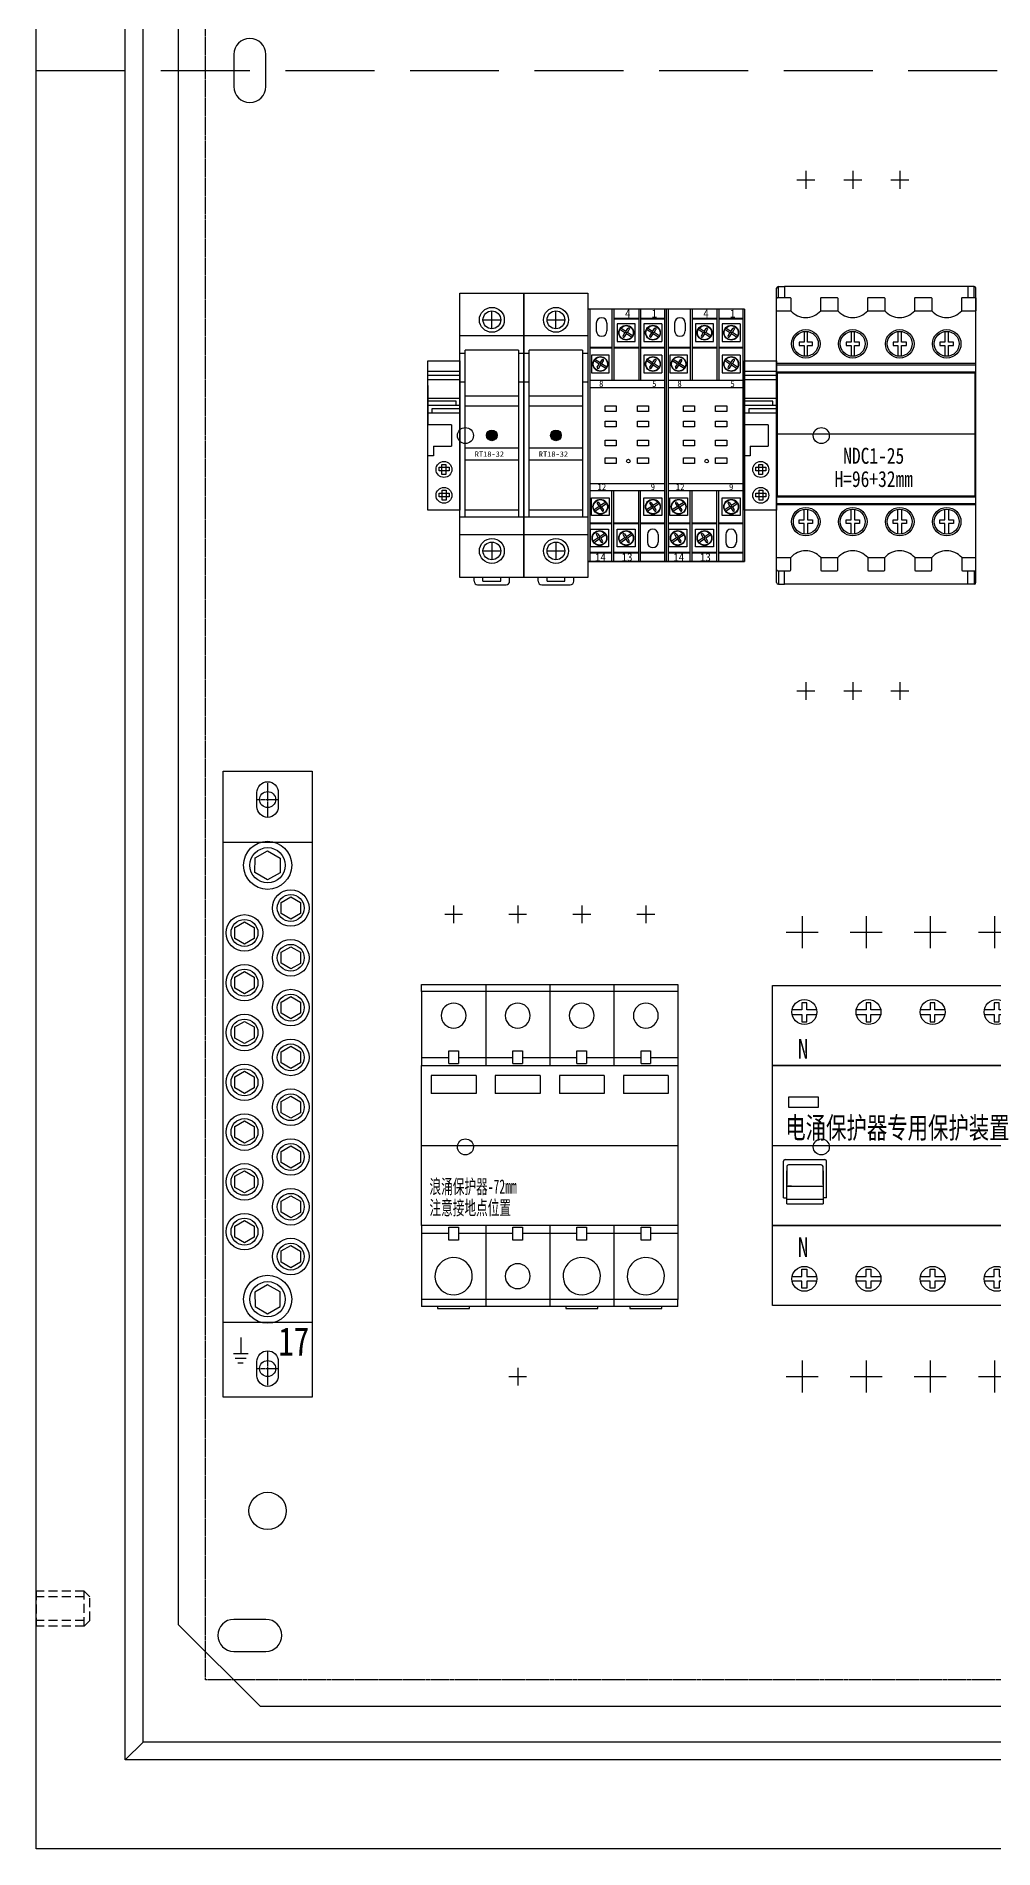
# Model space of a CAD drawing. Extents: x 1534747 to 1535347, y 414061 to 415061.
# Drawn here: x 1534747 to 1535016, y 414061 to 414571 of the extents above; entities that cross this region are included whole.
import ezdxf
from ezdxf.enums import TextEntityAlignment as Align

# ---------------------------------------------------------------- set-up
doc = ezdxf.new("R2010")
doc.units = 0
doc.header["$MEASUREMENT"] = 0
for name, pattern in [('DASH', [0.35, 0.25, -0.1]), ('HIDDEN', [0.375, 0.25, -0.125]), ('LYJS-XX', [0.35, 0.25, -0.1])]:
    doc.linetypes.add(name, pattern=pattern)
for name, color, linetype in [('dian', 7, 'Continuous'), ('LY-JS-BJ', 7, 'Continuous'), ('LY-JS-YQJ', 7, 'Continuous'), ('布置图', 20, 'Continuous'), ('照明平面设备层', 1, 'Continuous')]:
    doc.layers.add(name, color=color, linetype=linetype)
doc.layers.add('LY-二次控制图', color=7, linetype='Continuous', lineweight=18)
doc.styles.add('-宋体', font='', dxfattribs={"width": 0.65})
doc.styles.add('LY-SJ-元器件', font='', dxfattribs={"width": 0.6, "height": 4})
doc.styles.get('-宋体').set_extended_font_data('NSimSun')
doc.styles.get('LY-SJ-元器件').set_extended_font_data('SimSun')

# ---------------------------------------------------------------- blocks, each defined once
blk = doc.blocks.new('A$C7F2E4CF4')
at = {"layer": 'LY-JS-YQJ', "color": 1, "linetype": 'DASH'}
for p, q in [((-3, 0), (3, 0)), ((0, 5), (0, -5))]:
    blk.add_line(p, q, dxfattribs=at)
at = {"layer": 'LY-JS-YQJ', "color": 0, "linetype": 'ByBlock'}
blk.add_lwpolyline([(0, 5), (0, 5, -0.414214), (3, 2), (3, -2, -0.414214), (0, -5), (0, -5, -0.414214), (-3, -2), (-3, 2, -0.414214)], format="xyb", close=True, dxfattribs=at)
blk = doc.blocks.new('17位地排2021')
at = {"layer": 'LY-JS-YQJ', "color": 1, "linetype": 'ByBlock'}
for p, q in [((4.95, 16.76), (4.95, 12.28)), ((2.87, 12.28), (7.03, 12.28)), ((3.41, 10.93), (6.43, 10.93)), ((4.14, 9.58), (5.65, 9.58))]:
    blk.add_line(p, q, dxfattribs=at)
at = {"layer": 'LY-JS-YQJ', "color": 2, "linetype": 'ByBlock'}
blk.add_lwpolyline([(25, 176), (25, 0), (0, 0), (0, 176)], close=True, dxfattribs=at)
for points in [[(0, 156), (25, 156)], [(25, 21), (0, 21)]]:
    blk.add_lwpolyline(points, dxfattribs=at)
at = {"layer": 'LY-JS-YQJ', "color": 3}
for points in [[(12.49, 145.41), (8.94, 147.47), (8.96, 151.57), (12.51, 153.6), (16.06, 151.54), (16.04, 147.44)], [(18.99, 134.38), (16.29, 135.95), (16.3, 139.07), (19.01, 140.62), (21.71, 139.05), (21.7, 135.93)], [(5.99, 127.38), (3.29, 128.95), (3.3, 132.07), (6.01, 133.62), (8.71, 132.05), (8.7, 128.93)], [(18.99, 120.38), (16.29, 121.95), (16.3, 125.07), (19.01, 126.62), (21.71, 125.05), (21.7, 121.93)], [(5.99, 113.38), (3.29, 114.95), (3.3, 118.07), (6.01, 119.62), (8.71, 118.05), (8.7, 114.93)], [(18.99, 106.38), (16.29, 107.95), (16.3, 111.07), (19.01, 112.62), (21.71, 111.05), (21.7, 107.93)], [(5.99, 99.38), (3.29, 100.95), (3.3, 104.07), (6.01, 105.62), (8.71, 104.05), (8.7, 100.93)], [(18.99, 92.38), (16.29, 93.95), (16.3, 97.07), (19.01, 98.62), (21.71, 97.05), (21.7, 93.93)], [(5.99, 85.38), (3.29, 86.95), (3.3, 90.07), (6.01, 91.62), (8.71, 90.05), (8.7, 86.93)], [(18.99, 78.38), (16.29, 79.95), (16.3, 83.07), (19.01, 84.62), (21.71, 83.05), (21.7, 79.93)], [(5.99, 71.38), (3.29, 72.95), (3.3, 76.07), (6.01, 77.62), (8.71, 76.05), (8.7, 72.93)], [(18.99, 64.38), (16.29, 65.95), (16.3, 69.07), (19.01, 70.62), (21.71, 69.05), (21.7, 65.93)], [(5.99, 57.38), (3.29, 58.95), (3.3, 62.07), (6.01, 63.62), (8.71, 62.05), (8.7, 58.93)], [(18.99, 50.38), (16.29, 51.95), (16.3, 55.07), (19.01, 56.62), (21.71, 55.05), (21.7, 51.93)], [(5.99, 43.38), (3.29, 44.95), (3.3, 48.07), (6.01, 49.62), (8.71, 48.05), (8.7, 44.93)], [(18.99, 36.38), (16.29, 37.95), (16.3, 41.07), (19.01, 42.62), (21.71, 41.05), (21.7, 37.93)], [(12.49, 31.59), (8.94, 29.53), (8.96, 25.43), (12.51, 23.4), (16.06, 25.46), (16.04, 29.56)]]:
    blk.add_lwpolyline(points, close=True, dxfattribs=at)
for centre, radius in [((12.5, 149.51), 6.76), ((12.5, 149.51), 4.97), ((19, 137.5), 5.14), ((19, 137.5), 3.78), ((6, 130.5), 5.14), ((6, 130.5), 3.78), ((19, 123.5), 5.14), ((19, 123.5), 3.78), ((6, 116.5), 5.14), ((6, 116.5), 3.78), ((19, 109.5), 5.14), ((19, 109.5), 3.78), ((6, 102.5), 5.14), ((6, 102.5), 3.78), ((19, 95.5), 5.14), ((19, 95.5), 3.78), ((6, 88.5), 5.14), ((6, 88.5), 3.78), ((19, 81.5), 5.14), ((19, 81.5), 3.78), ((6, 74.5), 5.14), ((6, 74.5), 3.78), ((19, 67.5), 5.14), ((19, 67.5), 3.78), ((6, 60.5), 5.14), ((6, 60.5), 3.78), ((19, 53.5), 5.14), ((19, 53.5), 3.78), ((6, 46.5), 5.14), ((6, 46.5), 3.78), ((19, 39.5), 5.14), ((19, 39.5), 3.78), ((12.5, 27.49), 6.76), ((12.5, 27.49), 4.97)]:
    blk.add_circle(centre, radius, dxfattribs=at)
at = {"layer": 'LY-JS-YQJ', "color": 0}
for p in [(12.5, 168), (12.5, 8)]:
    blk.add_blockref('A$C7F2E4CF4', p, dxfattribs=at)
at = {"layer": 'LY-JS-YQJ', "color": 4, "style": '-宋体', "width": 0.8}
blk.add_text('17', height=8, dxfattribs=at).set_placement((15.47, 11.63))
blk = doc.blocks.new('RT18保险 正视图')
at = {"layer": 'LY-JS-YQJ'}
blk.add_hatch(color=1, dxfattribs=at).paths.add_polyline_path([(1.5, -40, 1), (-1.5, -40, 1)])
for p, q in [((-9, -80), (-9, 0)), ((-9, 0), (9, 0)), ((9, 0), (9, -80)), ((0, -10.01), (0, -5.01)), ((-2.5, -7.51), (2.5, -7.51)), ((9, -12.01), (-9, -12.01)), ((-7.5, -17), (-9, -17)), ((7.5, -16), (-7.5, -16)), ((-7.5, -63), (-7.5, -16)), ((7.5, -16), (7.5, -63)), ((9, -17), (7.5, -17)), ((-7.5, -25), (-9, -25)), ((9, -25), (7.5, -25)), ((7.5, -29), (-7.5, -29)), ((7.5, -31.75), (-7.5, -31.75)), ((-7.5, -43.5), (7.5, -43.5)), ((-7.5, -46.9), (7.5, -46.9)), ((7.5, -61), (-7.5, -61)), ((9, -63), (-9, -63)), ((9, -67.99), (-9, -67.99)), ((0, -69.99), (0, -74.99)), ((-2.5, -72.49), (2.5, -72.49)), ((9, -80), (-9, -80)), ((-5, -81), (-5, -80)), ((-2.5, -81), (-2.5, -80)), ((-2.5, -81), (2.5, -81)), ((2.5, -81), (2.5, -80)), ((5, -81), (5, -80)), ((-4, -82), (4, -82))]:
    blk.add_line(p, q, dxfattribs=at)
for centre, radius in [((0, -7.51), 3.5), ((0, -7.51), 2.5), ((0, -72.49), 3.5), ((0, -72.49), 2.5)]:
    blk.add_circle(centre, radius, dxfattribs=at)
at = {"layer": 'LY-JS-YQJ', "color": 1}
blk.add_circle((0, -40), 1.5, dxfattribs=at)
at = {"layer": 'LY-JS-YQJ'}
for centre, start, end in [((-4, -81), 180, 270), ((4, -81), 270, 0)]:
    blk.add_arc(centre, 1, start, end, dxfattribs=at)
at = {"layer": 'LY-JS-YQJ', "insert": (-4.8, -44.5), "char_height": 1.5, "width": 12.3, "attachment_point": 1}
blk.add_mtext('RT18-32', dxfattribs=at)
blk = doc.blocks.new('RT18-32X-6A')
at = {"layer": 'LY-JS-YQJ'}
blk.add_blockref('RT18保险 正视图', (9, 80), dxfattribs=at)
blk = doc.blocks.new('HH52P')
at = {"layer": 'LY-JS-YQJ'}
for p, q in [((0, 71), (0, 0)), ((22, 71), (0, 71)), ((0, 71), (0, 68.5)), ((0.5, 71), (0.5, 0)), ((2.34, 67.09), (2.34, 64.88)), ((5.34, 67.09), (5.34, 64.88)), ((6.75, 71), (6.75, 51)), ((7.25, 71), (7.25, 51)), ((7.25, 68.5), (14.25, 68.5)), ((7.25, 68.3), (14.25, 68.3)), ((8.24, 66.87), (8.24, 61.87)), ((13.24, 66.87), (8.24, 66.87)), ((13.24, 61.87), (13.24, 66.87)), ((14.25, 71), (14.25, 51)), ((14.75, 71), (14.75, 51)), ((14.75, 68.5), (21.5, 68.5)), ((14.75, 68.3), (21.5, 68.3)), ((20.74, 66.87), (15.74, 66.87)), ((15.74, 66.87), (15.74, 61.87)), ((20.74, 66.87), (20.74, 61.87)), ((21.5, 71), (21.5, 0)), ((22, 71), (22, 0)), ((8.24, 61.87), (13.24, 61.87)), ((10.4, 64.3), (8.95, 65.27)), ((10.67, 64.71), (9.21, 65.67)), ((9.86, 63.48), (10.4, 64.3)), ((10.26, 63.22), (10.8, 64.04)), ((11.07, 64.44), (10.4, 64.3)), ((10.67, 64.71), (11.21, 65.53)), ((10.67, 64.71), (10.8, 64.04)), ((12.26, 63.08), (10.8, 64.04)), ((11.07, 64.44), (11.61, 65.26)), ((12.53, 63.48), (11.07, 64.44)), ((15.74, 61.87), (20.74, 61.87)), ((17.9, 64.3), (16.45, 65.27)), ((18.17, 64.71), (16.71, 65.67)), ((17.36, 63.48), (17.9, 64.3)), ((17.76, 63.22), (18.3, 64.04)), ((18.57, 64.44), (17.9, 64.3)), ((18.17, 64.71), (18.71, 65.53)), ((18.17, 64.71), (18.3, 64.04)), ((19.76, 63.08), (18.3, 64.04)), ((18.57, 64.44), (19.11, 65.26)), ((20.03, 63.48), (18.57, 64.44)), ((0.5, 60.3), (6.75, 60.3)), ((0.5, 60.1), (6.75, 60.1)), ((0.99, 58.07), (0.99, 53.07)), ((5.99, 58.07), (0.99, 58.07)), ((3.15, 55.51), (1.7, 56.47)), ((3.42, 55.91), (1.96, 56.87)), ((3.42, 55.91), (3.96, 56.73)), ((3.82, 55.64), (4.36, 56.46)), ((5.99, 53.07), (5.99, 58.07)), ((7.25, 60.3), (14.25, 60.3)), ((7.25, 60.1), (14.25, 60.1)), ((14.75, 60.3), (21.5, 60.3)), ((14.75, 60.1), (21.5, 60.1)), ((15.74, 58.07), (15.74, 53.07)), ((20.74, 58.07), (15.74, 58.07)), ((17.9, 55.51), (16.45, 56.47)), ((18.17, 55.91), (16.71, 56.87)), ((18.17, 55.91), (18.71, 56.73)), ((18.57, 55.64), (19.11, 56.46)), ((20.74, 58.07), (20.74, 53.07)), ((0.5, 51), (21.5, 51)), ((0.99, 53.07), (5.99, 53.07)), ((2.61, 54.68), (3.15, 55.51)), ((3.01, 54.42), (3.55, 55.24)), ((3.82, 55.64), (3.15, 55.51)), ((3.42, 55.91), (3.55, 55.24)), ((5.01, 54.28), (3.55, 55.24)), ((5.28, 54.68), (3.82, 55.64)), ((15.74, 53.07), (20.74, 53.07)), ((17.36, 54.68), (17.9, 55.51)), ((17.76, 54.42), (18.3, 55.24)), ((18.57, 55.64), (17.9, 55.51)), ((18.17, 55.91), (18.3, 55.24)), ((19.76, 54.28), (18.3, 55.24)), ((20.03, 54.68), (18.57, 55.64)), ((0.5, 49), (21.5, 49)), ((0.5, 22), (21.5, 22)), ((0.5, 20), (21.5, 20)), ((0.99, 17.93), (5.99, 17.93)), ((0.99, 12.93), (0.99, 17.93)), ((3.15, 15.49), (1.7, 14.53)), ((2.61, 16.32), (3.15, 15.49)), ((3.01, 16.58), (3.55, 15.76)), ((3.82, 15.36), (3.15, 15.49)), ((3.42, 15.09), (3.55, 15.76)), ((5.01, 16.72), (3.55, 15.76)), ((5.28, 16.32), (3.82, 15.36)), ((3.82, 15.36), (4.36, 14.54)), ((5.99, 17.93), (5.99, 12.93)), ((6.75, 0), (6.75, 20)), ((7.25, 0), (7.25, 20)), ((14.25, 0), (14.25, 20)), ((14.75, 0), (14.75, 20)), ((15.74, 17.93), (20.74, 17.93)), ((15.74, 12.93), (15.74, 17.93)), ((17.9, 15.49), (16.45, 14.53)), ((17.36, 16.32), (17.9, 15.49)), ((17.76, 16.58), (18.3, 15.76)), ((18.57, 15.36), (17.9, 15.49)), ((18.17, 15.09), (18.3, 15.76)), ((19.76, 16.72), (18.3, 15.76)), ((20.03, 16.32), (18.57, 15.36)), ((18.57, 15.36), (19.11, 14.54)), ((20.74, 17.93), (20.74, 12.93)), ((0.5, 10.9), (6.75, 10.9)), ((0.5, 10.7), (6.75, 10.7)), ((5.99, 12.93), (0.99, 12.93)), ((3.42, 15.09), (1.96, 14.13)), ((3.42, 15.09), (3.96, 14.27)), ((7.25, 10.9), (14.25, 10.9)), ((7.25, 10.7), (14.25, 10.7)), ((14.75, 10.9), (21.5, 10.9)), ((14.75, 10.7), (21.5, 10.7)), ((20.74, 12.93), (15.74, 12.93)), ((18.17, 15.09), (16.71, 14.13)), ((18.17, 15.09), (18.71, 14.27)), ((0.74, 9.13), (5.74, 9.13)), ((0.74, 4.13), (0.74, 9.13)), ((2.9, 6.7), (1.45, 5.73)), ((3.17, 6.29), (1.71, 5.33)), ((2.36, 7.52), (2.9, 6.7)), ((2.76, 7.78), (3.3, 6.96)), ((3.57, 6.56), (2.9, 6.7)), ((3.17, 6.29), (3.3, 6.96)), ((3.17, 6.29), (3.71, 5.47)), ((4.76, 7.92), (3.3, 6.96)), ((5.03, 7.52), (3.57, 6.56)), ((3.57, 6.56), (4.11, 5.74)), ((5.74, 9.13), (5.74, 4.13)), ((8.24, 4.13), (8.24, 9.13)), ((8.24, 9.13), (13.24, 9.13)), ((10.4, 6.7), (8.95, 5.73)), ((10.67, 6.29), (9.21, 5.33)), ((9.86, 7.52), (10.4, 6.7)), ((10.26, 7.78), (10.8, 6.96)), ((11.07, 6.56), (10.4, 6.7)), ((10.67, 6.29), (10.8, 6.96)), ((10.67, 6.29), (11.21, 5.47)), ((12.26, 7.92), (10.8, 6.96)), ((12.53, 7.52), (11.07, 6.56)), ((11.07, 6.56), (11.61, 5.74)), ((13.24, 9.13), (13.24, 4.13)), ((16.7, 7.65), (16.7, 5.44)), ((19.7, 7.65), (19.7, 5.44)), ((0, 0), (22, 0)), ((22, 0), (0, 0)), ((0.5, 2.7), (6.75, 2.7)), ((0.5, 2.5), (6.75, 2.5)), ((5.74, 4.13), (0.74, 4.13)), ((7.25, 2.7), (14.25, 2.7)), ((7.25, 2.5), (14.25, 2.5)), ((13.24, 4.13), (8.24, 4.13)), ((14.75, 2.7), (21.5, 2.7)), ((14.75, 2.5), (21.5, 2.5))]:
    blk.add_line(p, q, dxfattribs=at)
for points in [[(4.81, 43.81), (7.91, 43.81), (7.91, 42.22), (4.81, 42.22)], [(13.87, 43.81), (16.97, 43.81), (16.97, 42.22), (13.87, 42.22)], [(4.81, 39.53), (7.91, 39.53), (7.91, 37.95), (4.81, 37.95)], [(13.87, 39.53), (16.97, 39.53), (16.97, 37.95), (13.87, 37.95)], [(4.81, 34.15), (7.91, 34.15), (7.91, 32.57), (4.81, 32.57)], [(13.87, 34.15), (16.97, 34.15), (16.97, 32.57), (13.87, 32.57)], [(4.81, 29.16), (7.91, 29.16), (7.91, 27.58), (4.81, 27.58)], [(13.87, 29.16), (16.97, 29.16), (16.97, 27.58), (13.87, 27.58)]]:
    blk.add_lwpolyline(points, close=True, dxfattribs=at)
for centre, radius in [((10.74, 64.37), 2.09), ((10.74, 64.37), 2), ((18.24, 64.37), 2.09), ((18.24, 64.37), 2), ((3.49, 55.57), 2.09), ((3.49, 55.57), 2), ((18.24, 55.57), 2.09), ((18.24, 55.57), 2), ((11.36, 28.27), 0.5), ((3.49, 15.43), 2.09), ((3.49, 15.43), 2), ((18.24, 15.43), 2.09), ((18.24, 15.43), 2), ((3.24, 6.63), 2.09), ((3.24, 6.63), 2), ((10.74, 6.63), 2.09), ((10.74, 6.63), 2)]:
    blk.add_circle(centre, radius, dxfattribs=at)
for centre, radius, start, end in [((3.84, 67.09), 1.5, 0, 180), ((3.84, 64.88), 1.5, 180, 0), ((10.06, 63.35), 0.24, 146.5949, 326.5949), ((11.41, 65.39), 0.24, 326.5949, 146.5949), ((17.56, 63.35), 0.24, 146.5949, 326.5949), ((18.91, 65.39), 0.24, 326.5949, 146.5949), ((4.16, 56.6), 0.24, 326.5949, 146.5949), ((18.91, 56.6), 0.24, 326.5949, 146.5949), ((2.81, 54.55), 0.24, 146.5949, 326.5949), ((17.56, 54.55), 0.24, 146.5949, 326.5949), ((2.81, 16.45), 0.24, 33.4051, 213.4051), ((17.56, 16.45), 0.24, 33.4051, 213.4051), ((4.16, 14.4), 0.24, 213.4051, 33.4051), ((18.91, 14.4), 0.24, 213.4051, 33.4051), ((2.56, 7.65), 0.24, 33.4051, 213.4051), ((3.91, 5.61), 0.24, 213.4051, 33.4051), ((10.06, 7.65), 0.24, 33.4051, 213.4051), ((11.41, 5.61), 0.24, 213.4051, 33.4051), ((18.2, 7.65), 1.5, 0, 180), ((18.2, 5.44), 1.5, 180, 0)]:
    blk.add_arc(centre, radius, start, end, dxfattribs=at)
for s, insert, char_height, width, attachment_point in [('{\\fSimSun|b0|i0|c134|p2;4}', (10.4, 70.88), 2.25, 1.0919, 1), ('{\\fSimSun|b0|i0|c134|p2;1}', (17.9, 70.88), 2.25, 1.0919, 1), ('{\\fSimSun|b0|i0|c134|p2;8}', (3.12, 50.91), 1.8, 0.8735, 1), ('{\\fSimSun|b0|i0|c134|p2;5}', (18.02, 50.91), 1.8, 0.8735, 1), ('{\\fSimSun|b0|i0|c134|p2;12}', (2.68, 21.91), 1.8, 0.8735, 1), ('{\\fSimSun|b0|i0|c134|p2;9}', (17.62, 21.91), 1.8, 0.8735, 1), ('{\\fSimSun|b0|i0|c134|p2;14}', (1.97, 0.12), 2.25, 1.0919, 7), ('{\\fSimSun|b0|i0|c134|p2;13}', (9.47, 0.12), 2.25, 1.0919, 7)]:
    blk.add_mtext(s, dxfattribs=dict(at, insert=insert, char_height=char_height, width=width, attachment_point=attachment_point))
blk = doc.blocks.new('端子堵头')
at = {"layer": 'LY-JS-YQJ'}
for p, q in [((0, 39.03), (9, 39.03)), ((0, 37.96), (9, 37.96)), ((0, 36.73), (9, 36.73)), ((0, 35), (0, 24)), ((0, 31.48), (9, 31.48)), ((7.97, 30.59), (0, 30.59)), ((7.97, 29.53), (7.97, 30.59)), ((9, 35), (9, 24)), ((9, 34.58), (9, 33.47)), ((0, 29.53), (9, 29.53)), ((0, 27.32), (9, 27.32)), ((1.25, 27.32), (1.25, 28.56)), ((1.25, 28.56), (9, 28.56)), ((6.66, 24), (0, 24)), ((6.66, 24), (6.66, 18)), ((1.59, 18), (1.59, 15.27)), ((1.59, 18), (6.66, 18)), ((1.59, 15.27), (0, 15.27))]:
    blk.add_line(p, q, dxfattribs=at)
for points in [[(0, 42), (9, 42), (9, 0), (0, 0)], [(3.2, 12.05), (6.01, 12.05), (6.01, 10.99), (3.2, 10.99)], [(5.06, 12.84), (5.06, 10.03), (3.99, 10.03), (3.99, 12.84)], [(5.13, 5.6), (5.13, 2.79), (4.06, 2.79), (4.06, 5.6)], [(3.2, 4.76), (6.01, 4.76), (6.01, 3.69), (3.2, 3.69)]]:
    blk.add_lwpolyline(points, close=True, dxfattribs=at)
for centre in [(4.54, 11.43), (4.54, 4.14)]:
    blk.add_circle(centre, 2.23, dxfattribs=at)
blk = doc.blocks.new('浪涌保护器 72mm-2022.1')
at = {"color": 1, "linetype": 'ByBlock'}
for p, q in [((9, 67.5), (9, 62.5)), ((27, 67.5), (27, 62.5)), ((45, 67.5), (45, 62.5)), ((63, 67.5), (63, 62.5)), ((6.5, 65), (11.5, 65)), ((24.5, 65), (29.5, 65)), ((42.5, 65), (47.5, 65)), ((60.5, 65), (65.5, 65)), ((0, 0), (72, 0)), ((24.5, -65), (29.5, -65)), ((27, -62.5), (27, -67.5))]:
    blk.add_line(p, q, dxfattribs=at)
at = {"color": 0, "linetype": 'Continuous', "lineweight": 25}
for p, q in [((0, 43.3), (0, 45.3)), ((0, 45.3), (18, 45.3)), ((0, 43.3), (0, 22.5)), ((18, 43.3), (0, 43.3)), ((18, 45.3), (18, 22.5)), ((18, 45.3), (36, 45.3)), ((36, 43.3), (18, 43.3)), ((36, 45.3), (54, 45.3)), ((36, 45.3), (36, 22.5)), ((54, 43.3), (36, 43.3)), ((54, 45.3), (72, 45.3)), ((54, 45.3), (54, 22.5)), ((72, 43.3), (54, 43.3)), ((72, 45.3), (72, 43.3)), ((72, 43.3), (72, 22.5)), ((7.65, 23), (7.65, 26.65)), ((7.65, 26.65), (10.35, 26.65)), ((10.35, 26.65), (10.35, 23)), ((25.65, 26.65), (28.35, 26.65)), ((25.65, 23), (25.65, 26.65)), ((28.35, 26.65), (28.35, 23)), ((43.65, 23), (43.65, 26.65)), ((43.65, 26.65), (46.35, 26.65)), ((46.35, 26.65), (46.35, 23)), ((61.65, 23), (61.65, 26.65)), ((61.65, 26.65), (64.35, 26.65)), ((64.35, 26.65), (64.35, 23)), ((7.65, 24.65), (0, 24.65)), ((18, 24.65), (10.35, 24.65)), ((25.65, 24.65), (18, 24.65)), ((36, 24.65), (28.35, 24.65)), ((43.65, 24.65), (36, 24.65)), ((54, 24.65), (46.35, 24.65)), ((61.65, 24.65), (54, 24.65)), ((72, 24.65), (64.35, 24.65)), ((15.3, 19.65), (2.7, 19.65)), ((2.7, 19.65), (2.7, 14.65)), ((15.3, 19.65), (15.3, 14.65)), ((33.3, 19.65), (20.7, 19.65)), ((20.7, 19.65), (20.7, 14.65)), ((33.3, 19.65), (33.3, 14.65)), ((51.3, 19.65), (38.7, 19.65)), ((38.7, 19.65), (38.7, 14.65)), ((51.3, 19.65), (51.3, 14.65)), ((69.3, 19.65), (56.7, 19.65)), ((56.7, 19.65), (56.7, 14.65)), ((69.3, 19.65), (69.3, 14.65)), ((15.3, 14.65), (2.7, 14.65)), ((33.3, 14.65), (20.7, 14.65)), ((51.3, 14.65), (38.7, 14.65)), ((69.3, 14.65), (56.7, 14.65)), ((0, -22.5), (0, -43.3)), ((0, -24.65), (7.65, -24.65)), ((7.65, -26.65), (7.65, -23)), ((10.35, -23), (10.35, -26.65)), ((10.35, -24.65), (18, -24.65)), ((18, -22.5), (18, -45.3)), ((18, -24.65), (25.65, -24.65)), ((25.65, -26.65), (25.65, -23)), ((28.35, -23), (28.35, -26.65)), ((28.35, -24.65), (36, -24.65)), ((36, -22.5), (36, -45.3)), ((36, -24.65), (43.65, -24.65)), ((43.65, -26.65), (43.65, -23)), ((46.35, -23), (46.35, -26.65)), ((46.35, -24.65), (54, -24.65)), ((54, -22.5), (54, -45.3)), ((54, -24.65), (61.65, -24.65)), ((61.65, -26.65), (61.65, -23)), ((64.35, -23), (64.35, -26.65)), ((64.35, -24.65), (72, -24.65)), ((72, -22.5), (72, -43.3)), ((10.35, -26.65), (7.65, -26.65)), ((28.35, -26.65), (25.65, -26.65)), ((46.35, -26.65), (43.65, -26.65)), ((64.35, -26.65), (61.65, -26.65)), ((0, -43.3), (0, -45.3)), ((18, -43.3), (0, -43.3)), ((18, -45.3), (0, -45.3)), ((4.5, -45.3), (4.5, -45.8)), ((4.5, -45.8), (13.5, -45.8)), ((13.5, -45.8), (13.5, -45.3)), ((36, -43.3), (18, -43.3)), ((36, -45.3), (18, -45.3)), ((54, -43.3), (36, -43.3)), ((54, -45.3), (36, -45.3)), ((40.5, -45.3), (40.5, -45.8)), ((40.5, -45.8), (49.5, -45.8)), ((49.5, -45.8), (49.5, -45.3)), ((72, -43.3), (54, -43.3)), ((72, -45.3), (54, -45.3)), ((58.5, -45.3), (58.5, -45.8)), ((58.5, -45.8), (67.5, -45.8)), ((67.5, -45.8), (67.5, -45.3)), ((72, -45.3), (72, -43.3))]:
    blk.add_line(p, q, dxfattribs=at)
at = {"color": 0}
for p, q in [((7.65, 23), (10.35, 23)), ((25.65, 23), (28.35, 23)), ((43.65, 23), (46.35, 23)), ((61.65, 23), (64.35, 23)), ((7.65, -23), (10.35, -23)), ((25.65, -23), (28.35, -23)), ((43.65, -23), (46.35, -23)), ((61.65, -23), (64.35, -23))]:
    blk.add_line(p, q, dxfattribs=at)
at = {"color": 0, "linetype": 'ByBlock'}
blk.add_lwpolyline([(0, 22.5), (72, 22.5), (72, -22.5), (0, -22.5)], close=True, dxfattribs=at)
at = {"color": 0, "linetype": 'Continuous', "lineweight": 25}
for centre, radius, start, end in [((9, 36.52), 3.5, 0, 180), ((9, 36.52), 3.5, 180, 0), ((27, 36.52), 3.5, 0, 180), ((27, 36.52), 3.5, 180, 0), ((45, 36.52), 3.5, 0, 180), ((45, 36.52), 3.5, 180, 0), ((63, 36.52), 3.5, 0, 180), ((63, 36.52), 3.5, 180, 0), ((9, -36.75), 5.25, 93.0713, 273.0713), ((9, -36.75), 5.25, 273.0713, 93.0713), ((27, -36.75), 3.5, 0, 180), ((45, -36.75), 5.25, 93.0713, 273.0713), ((45, -36.75), 5.25, 273.0713, 93.0713), ((63, -36.75), 5.25, 93.0713, 273.0713), ((63, -36.75), 5.25, 273.0713, 93.0713), ((27, -36.75), 3.5, 180, 0)]:
    blk.add_arc(centre, radius, start, end, dxfattribs=at)
at = {"color": 4, "linetype": 'ByBlock', "style": 'LY-SJ-元器件', "width": 0.6}
for s, p in [('浪涌保护器-72mm', (2.21, -13.55)), ('注意接地点位置', (2.21, -19.51))]:
    blk.add_text(s, height=4, dxfattribs=at).set_placement(p)
blk = doc.blocks.new('后备保护-72mm-2022.1')
at = {"color": 1}
for p, q in [((8.37, 64.5), (8.37, 55.5)), ((26.37, 64.5), (26.37, 55.5)), ((44.37, 64.5), (44.37, 55.5)), ((62.37, 64.5), (62.37, 55.5)), ((3.87, 60), (12.87, 60)), ((21.87, 60), (30.87, 60)), ((39.87, 60), (48.87, 60)), ((57.87, 60), (66.87, 60)), ((8.37, -60.5), (8.37, -69.5)), ((26.37, -60.5), (26.37, -69.5)), ((44.37, -60.5), (44.37, -69.5)), ((62.37, -60.5), (62.37, -69.5)), ((3.87, -65), (12.87, -65)), ((21.87, -65), (30.87, -65)), ((39.87, -65), (48.87, -65)), ((57.87, -65), (66.87, -65))]:
    blk.add_line(p, q, dxfattribs=at)
at = {"color": 0}
for p, q in [((3.11, -14.72), (3.11, -4.45)), ((3.5, -3.96), (14.73, -3.96)), ((15.23, -14.72), (15.23, -4.46)), ((4.05, -5.96), (4.05, -10.98)), ((4.05, -16.39), (4.05, -7.09)), ((13.75, -5.46), (4.55, -5.46)), ((14.25, -10.98), (14.25, -5.96)), ((14.25, -7.09), (14.25, -16.39)), ((3.11, -14.72), (4.05, -14.72)), ((4.05, -11.45), (14.25, -11.45)), ((5.39, -11.45), (4.05, -11.45)), ((4.05, -15.09), (14.25, -15.09)), ((15.23, -14.72), (14.25, -14.72)), ((4.05, -16.39), (14.25, -16.39))]:
    blk.add_line(p, q, dxfattribs=at)
for points in [[(8.32, 38.18), (5.57, 38.18)], [(5.57, 36.82), (8.32, 36.82)], [(9.68, 38.18), (9.68, 40.13), (8.32, 40.13), (8.32, 38.18)], [(8.32, 36.82), (8.32, 34.79), (9.68, 34.79), (9.68, 36.82)], [(12.43, 38.18), (9.68, 38.18)], [(9.68, 36.82), (12.43, 36.82)], [(26.32, 38.18), (23.57, 38.18)], [(23.57, 36.82), (26.32, 36.82)], [(27.68, 38.18), (27.68, 40.13), (26.32, 40.13), (26.32, 38.18)], [(26.32, 36.82), (26.32, 34.79), (27.68, 34.79), (27.68, 36.82)], [(30.43, 38.18), (27.68, 38.18)], [(27.68, 36.82), (30.43, 36.82)], [(44.32, 38.18), (41.57, 38.18)], [(41.57, 36.82), (44.32, 36.82)], [(45.68, 38.18), (45.68, 40.13), (44.32, 40.13), (44.32, 38.18)], [(44.32, 36.82), (44.32, 34.79), (45.68, 34.79), (45.68, 36.82)], [(48.43, 38.18), (45.68, 38.18)], [(45.68, 36.82), (48.43, 36.82)], [(62.32, 38.18), (59.57, 38.18)], [(59.57, 36.82), (62.32, 36.82)], [(63.68, 38.18), (63.68, 40.13), (62.32, 40.13), (62.32, 38.18)], [(62.32, 36.82), (62.32, 34.79), (63.68, 34.79), (63.68, 36.82)], [(66.43, 38.18), (63.68, 38.18)], [(63.68, 36.82), (66.43, 36.82)], [(8.32, -36.82), (8.32, -34.79), (9.68, -34.79), (9.68, -36.82)], [(26.32, -36.82), (26.32, -34.79), (27.68, -34.79), (27.68, -36.82)], [(44.32, -36.82), (44.32, -34.79), (45.68, -34.79), (45.68, -36.82)], [(62.32, -36.82), (62.32, -34.79), (63.68, -34.79), (63.68, -36.82)], [(5.57, -36.82), (8.32, -36.82)], [(8.32, -38.18), (5.57, -38.18)], [(9.68, -38.18), (9.68, -40.13), (8.32, -40.13), (8.32, -38.18)], [(9.68, -36.82), (12.43, -36.82)], [(12.43, -38.18), (9.68, -38.18)], [(23.57, -36.82), (26.32, -36.82)], [(26.32, -38.18), (23.57, -38.18)], [(27.68, -38.18), (27.68, -40.13), (26.32, -40.13), (26.32, -38.18)], [(27.68, -36.82), (30.43, -36.82)], [(30.43, -38.18), (27.68, -38.18)], [(41.57, -36.82), (44.32, -36.82)], [(44.32, -38.18), (41.57, -38.18)], [(45.68, -38.18), (45.68, -40.13), (44.32, -40.13), (44.32, -38.18)], [(45.68, -36.82), (48.43, -36.82)], [(48.43, -38.18), (45.68, -38.18)], [(59.57, -36.82), (62.32, -36.82)], [(62.32, -38.18), (59.57, -38.18)], [(63.68, -38.18), (63.68, -40.13), (62.32, -40.13), (62.32, -38.18)], [(63.68, -36.82), (66.43, -36.82)], [(66.43, -38.18), (63.68, -38.18)]]:
    blk.add_lwpolyline(points)
for centre in [(9, 37.5), (27, 37.5), (45, 37.5), (63, 37.5), (9, -37.5), (27, -37.5), (45, -37.5), (63, -37.5)]:
    blk.add_circle(centre, 3.5)
for centre, start, end in [((3.61, -4.45), 90, 180), ((14.73, -4.46), 0, 90), ((4.55, -5.96), 90, 180), ((13.75, -5.96), 0, 90)]:
    blk.add_arc(centre, 0.5, start, end, dxfattribs=at)
at = {"layer": 'dian', "color": 0, "ltscale": 0.5}
for points in [[(0, 45), (72, 45), (72, 22.5), (0, 22.5)], [(72, -22.5), (0, -22.5), (0, 22.5), (72, 22.5)], [(4.63, 13.63), (12.84, 13.63), (12.84, 10.63), (4.63, 10.63)], [(0, -22.5), (72, -22.5), (72, -45), (0, -45)]]:
    blk.add_lwpolyline(points, close=True, dxfattribs=at)
at = {"layer": '照明平面设备层'}
blk.add_line((0, 0), (72, 0), dxfattribs=at)
at = {"style": '-宋体', "width": 0.8}
for p in [(7.13, 24.44), (7.13, -31.32)]:
    blk.add_text('N', height=5.47, dxfattribs=at).set_placement(p)
at = {"color": 0, "style": '-宋体', "width": 0.7}
blk.add_text('电涌保护器专用保护装置', height=6, dxfattribs=at).set_placement((35.13, 1.99), align=Align.CENTER)
blk = doc.blocks.new('接触器NDC1 25A-2022.1')
at = {"color": 1, "linetype": 'ByBlock'}
for p, q in [((5.7, 71.51), (10.7, 71.51)), ((8.2, 74.01), (8.2, 69.01)), ((18.9, 71.51), (23.9, 71.51)), ((21.4, 74.01), (21.4, 69.01)), ((32.1, 71.51), (37.1, 71.51)), ((34.6, 74.01), (34.6, 69.01)), ((8.2, -69.7), (8.2, -74.7)), ((21.4, -69.7), (21.4, -74.7)), ((34.6, -69.7), (34.6, -74.7)), ((5.7, -72.2), (10.7, -72.2)), ((18.9, -72.2), (23.9, -72.2)), ((32.1, -72.2), (37.1, -72.2))]:
    blk.add_line(p, q, dxfattribs=at)
at = {"color": 0, "linetype": 'Continuous', "lineweight": 25}
for p, q in [((0, -41.7), (0, 41.01)), ((56, -41.7), (56, 41.01)), ((0, 34.69), (3.99, 34.69)), ((12.39, 34.7), (17.19, 34.7)), ((25.59, 34.7), (30.39, 34.7)), ((38.79, 34.69), (43.59, 34.69)), ((51.99, 34.69), (56, 34.69)), ((56, 19.9), (0, 19.9)), ((0, 19.5), (56, 19.5)), ((0, 17.2), (56, 17.2)), ((22.1, 17.2), (22.1, 17.4)), ((56, -17.4), (0, -17.4)), ((0, -19.5), (56, -19.5)), ((56, -19.9), (0, -19.9)), ((22.1, -17.6), (22.1, -17.4)), ((0, -34.69), (3.99, -34.69)), ((12.39, -34.7), (17.19, -34.7)), ((25.59, -34.7), (30.39, -34.7)), ((38.79, -34.69), (43.59, -34.69)), ((51.99, -34.69), (56, -34.69))]:
    blk.add_line(p, q, dxfattribs=at)
at = {"color": 0}
for p, q in [((53.75, 41.51), (2.25, 41.51)), ((0.3, 38.39), (3.79, 38.39)), ((12.59, 38.4), (16.99, 38.4)), ((25.79, 38.4), (30.19, 38.4)), ((38.99, 38.39), (43.39, 38.39)), ((52.19, 38.39), (55.8, 38.39)), ((0.3, -38.39), (3.79, -38.39)), ((12.59, -38.4), (16.99, -38.4)), ((25.79, -38.4), (30.19, -38.4)), ((38.99, -38.39), (43.39, -38.39)), ((52.19, -38.39), (55.8, -38.39)), ((53.75, -42.2), (2.25, -42.2))]:
    blk.add_line(p, q, dxfattribs=at)
at = {"color": 1, "linetype": 'Continuous', "lineweight": 25}
blk.add_line((56, 0), (0, 0), dxfattribs=at)
at = {"color": 0, "linetype": 'Continuous', "lineweight": 25}
for points in [[(0.5, 38.39), (0.5, 41.51), (2.25, 41.51), (2.25, 38.39)], [(55.5, 38.39), (55.5, 41.51), (53.75, 41.51), (53.75, 38.39)], [(7.7, 28.86), (7.7, 25.9), (6.3, 25.9), (6.3, 24.9), (7.7, 24.9), (7.7, 21.94)], [(8.7, 21.94), (8.7, 24.9), (10.1, 24.9), (10.1, 25.9), (8.7, 25.9), (8.7, 28.86)], [(20.9, 28.86), (20.9, 25.9), (19.5, 25.9), (19.5, 24.9), (20.9, 24.9), (20.9, 21.94)], [(21.9, 21.94), (21.9, 24.9), (23.3, 24.9), (23.3, 25.9), (21.9, 25.9), (21.9, 28.86)], [(34.1, 28.86), (34.1, 25.9), (32.7, 25.9), (32.7, 24.9), (34.1, 24.9), (34.1, 21.94)], [(35.1, 21.94), (35.1, 24.9), (36.5, 24.9), (36.5, 25.9), (35.1, 25.9), (35.1, 28.86)], [(47.3, 28.86), (47.3, 25.9), (45.9, 25.9), (45.9, 24.9), (47.3, 24.9), (47.3, 21.94)], [(48.3, 21.94), (48.3, 24.9), (49.7, 24.9), (49.7, 25.9), (48.3, 25.9), (48.3, 28.86)], [(7.7, -28.06), (7.7, -25.1), (6.3, -25.1), (6.3, -24.1), (7.7, -24.1), (7.7, -21.14)], [(8.7, -21.14), (8.7, -24.1), (10.1, -24.1), (10.1, -25.1), (8.7, -25.1), (8.7, -28.06)], [(20.9, -28.06), (20.9, -25.1), (19.5, -25.1), (19.5, -24.1), (20.9, -24.1), (20.9, -21.14)], [(21.9, -21.14), (21.9, -24.1), (23.3, -24.1), (23.3, -25.1), (21.9, -25.1), (21.9, -28.06)], [(34.1, -28.06), (34.1, -25.1), (32.7, -25.1), (32.7, -24.1), (34.1, -24.1), (34.1, -21.14)], [(35.1, -21.14), (35.1, -24.1), (36.5, -24.1), (36.5, -25.1), (35.1, -25.1), (35.1, -28.06)], [(47.3, -28.06), (47.3, -25.1), (45.9, -25.1), (45.9, -24.1), (47.3, -24.1), (47.3, -21.14)], [(48.3, -21.14), (48.3, -24.1), (49.7, -24.1), (49.7, -25.1), (48.3, -25.1), (48.3, -28.06)], [(0.5, -38.39), (0.5, -42.2), (2.25, -42.2), (2.25, -38.39)], [(55.5, -38.39), (55.5, -42.2), (53.75, -42.2), (53.75, -38.39)]]:
    blk.add_lwpolyline(points, dxfattribs=at)
for points in [[(3.79, 38.39, -0.414212), (3.99, 38.19), (3.99, 34.69)], [(12.39, 34.69), (12.39, 38.2, -0.414223), (12.59, 38.4)], [(16.99, 38.4, -0.414212), (17.19, 38.2), (17.19, 34.7)], [(25.59, 34.69), (25.59, 38.2, -0.414223), (25.79, 38.4)], [(30.19, 38.4, -0.414212), (30.39, 38.2), (30.39, 34.7)], [(38.79, 34.68), (38.79, 38.19, -0.414223), (38.99, 38.39)], [(43.39, 38.39, -0.414212), (43.59, 38.19), (43.59, 34.69)], [(51.99, 34.68), (51.99, 38.19, -0.414223), (52.19, 38.39)], [(55.8, 38.39, -0.414212), (56, 38.19), (56, 34.69)], [(3.79, -38.39, 0.414212), (3.99, -38.19), (3.99, -34.69)], [(12.39, -34.69), (12.39, -38.2, 0.414223), (12.59, -38.4)], [(16.99, -38.4, 0.414212), (17.19, -38.2), (17.19, -34.7)], [(25.59, -34.69), (25.59, -38.2, 0.414223), (25.79, -38.4)], [(30.19, -38.4, 0.414212), (30.39, -38.2), (30.39, -34.7)], [(38.79, -34.68), (38.79, -38.19, 0.414223), (38.99, -38.39)], [(43.39, -38.39, 0.414212), (43.59, -38.19), (43.59, -34.69)], [(51.99, -34.68), (51.99, -38.19, 0.414223), (52.19, -38.39)], [(55.8, -38.39, 0.414212), (56, -38.19), (56, -34.69)]]:
    blk.add_lwpolyline(points, format="xyb", dxfattribs=at)
blk.add_lwpolyline([(0.2, 17.4), (0.2, -17.6), (55.8, -17.6), (55.8, 17.4)], close=True, dxfattribs=at)
for centre, radius in [((8.2, 25.4), 4), ((8.2, 25.4), 3.5), ((21.4, 25.4), 4), ((21.4, 25.4), 3.5), ((34.6, 25.4), 4), ((34.6, 25.4), 3.5), ((47.8, 25.4), 4), ((47.8, 25.4), 3.5), ((8.2, -24.6), 4), ((8.2, -24.6), 3.5), ((21.4, -24.6), 4), ((21.4, -24.6), 3.5), ((34.6, -24.6), 4), ((34.6, -24.6), 3.5), ((47.8, -24.6), 4), ((47.8, -24.6), 3.5)]:
    blk.add_circle(centre, radius, dxfattribs=at)
for centre, radius, start, end in [((0.5, 41.01), 0.5, 90, 180), ((55.5, 41.01), 0.5, 0, 90), ((0.3, 38.09), 0.3, 90, 180), ((8.19, 38.38), 5.59, 221.2781, 318.7219), ((21.39, 38.39), 5.59, 221.2781, 318.7219), ((34.59, 38.38), 5.59, 221.2781, 318.7219), ((47.79, 38.38), 5.59, 221.2781, 318.7219), ((0.2, 17.2), 0.2, 90, 180), ((55.8, 17.2), 0.2, 0, 90), ((0.2, -17.4), 0.2, 180, 270), ((55.8, -17.4), 0.2, 270, 0), ((8.19, -38.38), 5.59, 41.2781, 138.7219), ((21.39, -38.39), 5.59, 41.2781, 138.7219), ((34.59, -38.38), 5.59, 41.2781, 138.7219), ((47.79, -38.38), 5.59, 41.2781, 138.7219), ((0.3, -38.09), 0.3, 180, 270), ((0.5, -41.7), 0.5, 180, 270), ((55.5, -41.7), 0.5, 270, 0)]:
    blk.add_arc(centre, radius, start, end, dxfattribs=at)
at = {"color": 3, "linetype": 'ByBlock', "lineweight": -3, "style": '-宋体', "width": 0.8}
for s, p in [('NDC1-25', (27.28, -6.08)), ('H=96+32mm', (27.28, -12.61))]:
    blk.add_text(s, height=4.5, dxfattribs=at).set_placement(p, align=Align.MIDDLE_CENTER)
blk = doc.blocks.new('600-1000-明-底板')
at = {"layer": 'LY-JS-BJ', "color": 1}
blk.add_lwpolyline([(-237, 460), (237, 460), (260, 437), (260, -437), (237, -460), (-237, -460), (-260, -437), (-260, 437)], close=True, dxfattribs=at)
for points in [[(-235.5, -4.5), (-235.5, 4.5, 1), (-244.5, 4.5), (-244.5, -4.5, 1)], [(-244.5, -444.5), (-235.5, -444.5, 1), (-235.5, -435.5), (-244.5, -435.5, 1)]]:
    blk.add_lwpolyline(points, format="xyb", close=True, dxfattribs=at)
blk.add_circle((-235, -405), 5.25, dxfattribs=at)
blk = doc.blocks.new('壳体接地点')
at = {"layer": 'LY-JS-BJ', "color": 0, "linetype": 'HIDDEN', "lineweight": -3, "ltscale": 10}
for p, q in [((13.43, 4.92), (0, 4.92)), ((13.43, 3.3), (0, 3.3)), ((13.43, -4.92), (13.43, 4.92)), ((15.06, 3.3), (13.43, 4.92)), ((15.06, -3.3), (15.06, 3.3)), ((13.43, -3.3), (0, -3.3)), ((13.43, -4.92), (0, -4.92)), ((15.06, -3.3), (13.43, -4.92))]:
    blk.add_line(p, q, dxfattribs=at)
at = {"layer": 'LY-JS-BJ', "color": 7, "linetype": 'HIDDEN', "lineweight": -3, "ltscale": 10}
blk.add_line((0, 4.92), (0, -4.92), dxfattribs=at)

msp = doc.modelspace()

# ---------------------------------------------------------------- linework, layer by layer
at = {"color": 6}
for centre in [(1534867.16, 414458.33), (1534967.16, 414458.33), (1534811.6, 414356), (1534867.16, 414258.33), (1534967.16, 414258.33), (1534811.6, 414196)]:
    msp.add_circle(centre, 2.25, dxfattribs=at)
at = {"layer": 'LY-JS-BJ', "color": 6, "linetype": 'LYJS-XX', "ltscale": 100}
msp.add_line((1534746.6, 414561), (1535346.6, 414561), dxfattribs=at)
at = {"layer": 'LY-JS-BJ', "color": 6, "ltscale": 50}
msp.add_line((1534771.6, 414086), (1534776.6, 414091), dxfattribs=at)
for points in [[(1534771.6, 415036), (1535321.6, 415036), (1535321.6, 414086), (1534771.6, 414086)], [(1534776.6, 415031), (1535316.6, 415031), (1535316.6, 414091), (1534776.6, 414091)]]:
    msp.add_lwpolyline(points, close=True, dxfattribs=at)
at = {"layer": 'LY-JS-BJ', "color": 6, "linetype": 'LYJS-XX', "lineweight": -3}
msp.add_lwpolyline([(1534794.1, 415013.5), (1535299.1, 415013.5), (1535299.1, 414108.5), (1534794.1, 414108.5)], close=True, dxfattribs=at)
at = {"layer": '布置图', "ltscale": 50}
msp.add_lwpolyline([(1534746.6, 415061), (1535346.6, 415061), (1535346.6, 414061), (1534746.6, 414061)], close=True, dxfattribs=at)

# ---------------------------------------------------------------- block references
at = {"color": 6}
for name, p in [('接触器NDC1 25A-2022.1', (1534954.6, 414458.74)), ('17位地排2021', (1534799.1, 414188)), ('浪涌保护器 72mm-2022.1', (1534854.86, 414258.74)), ('后备保护-72mm-2022.1', (1534953.41, 414258.74))]:
    msp.add_blockref(name, p, dxfattribs=at)
at = {"layer": 'LY-JS-BJ', "color": 6, "lineweight": -3}
for name, p in [('600-1000-明-底板', (1535046.6, 414561)), ('壳体接地点', (1534746.6, 414128.5))]:
    msp.add_blockref(name, p, dxfattribs=at)
at = {"layer": 'LY-二次控制图', "color": 6, "lineweight": -3}
for name, p in [('RT18-32X-6A', (1534865.6, 414418.39)), ('RT18-32X-6A', (1534883.6, 414418.39)), ('HH52P', (1534901.6, 414422.89)), ('HH52P', (1534923.6, 414422.89)), ('端子堵头', (1534856.6, 414437.39)), ('端子堵头', (1534945.6, 414437.39))]:
    msp.add_blockref(name, p, dxfattribs=at)

doc.saveas('drawing.dxf')
